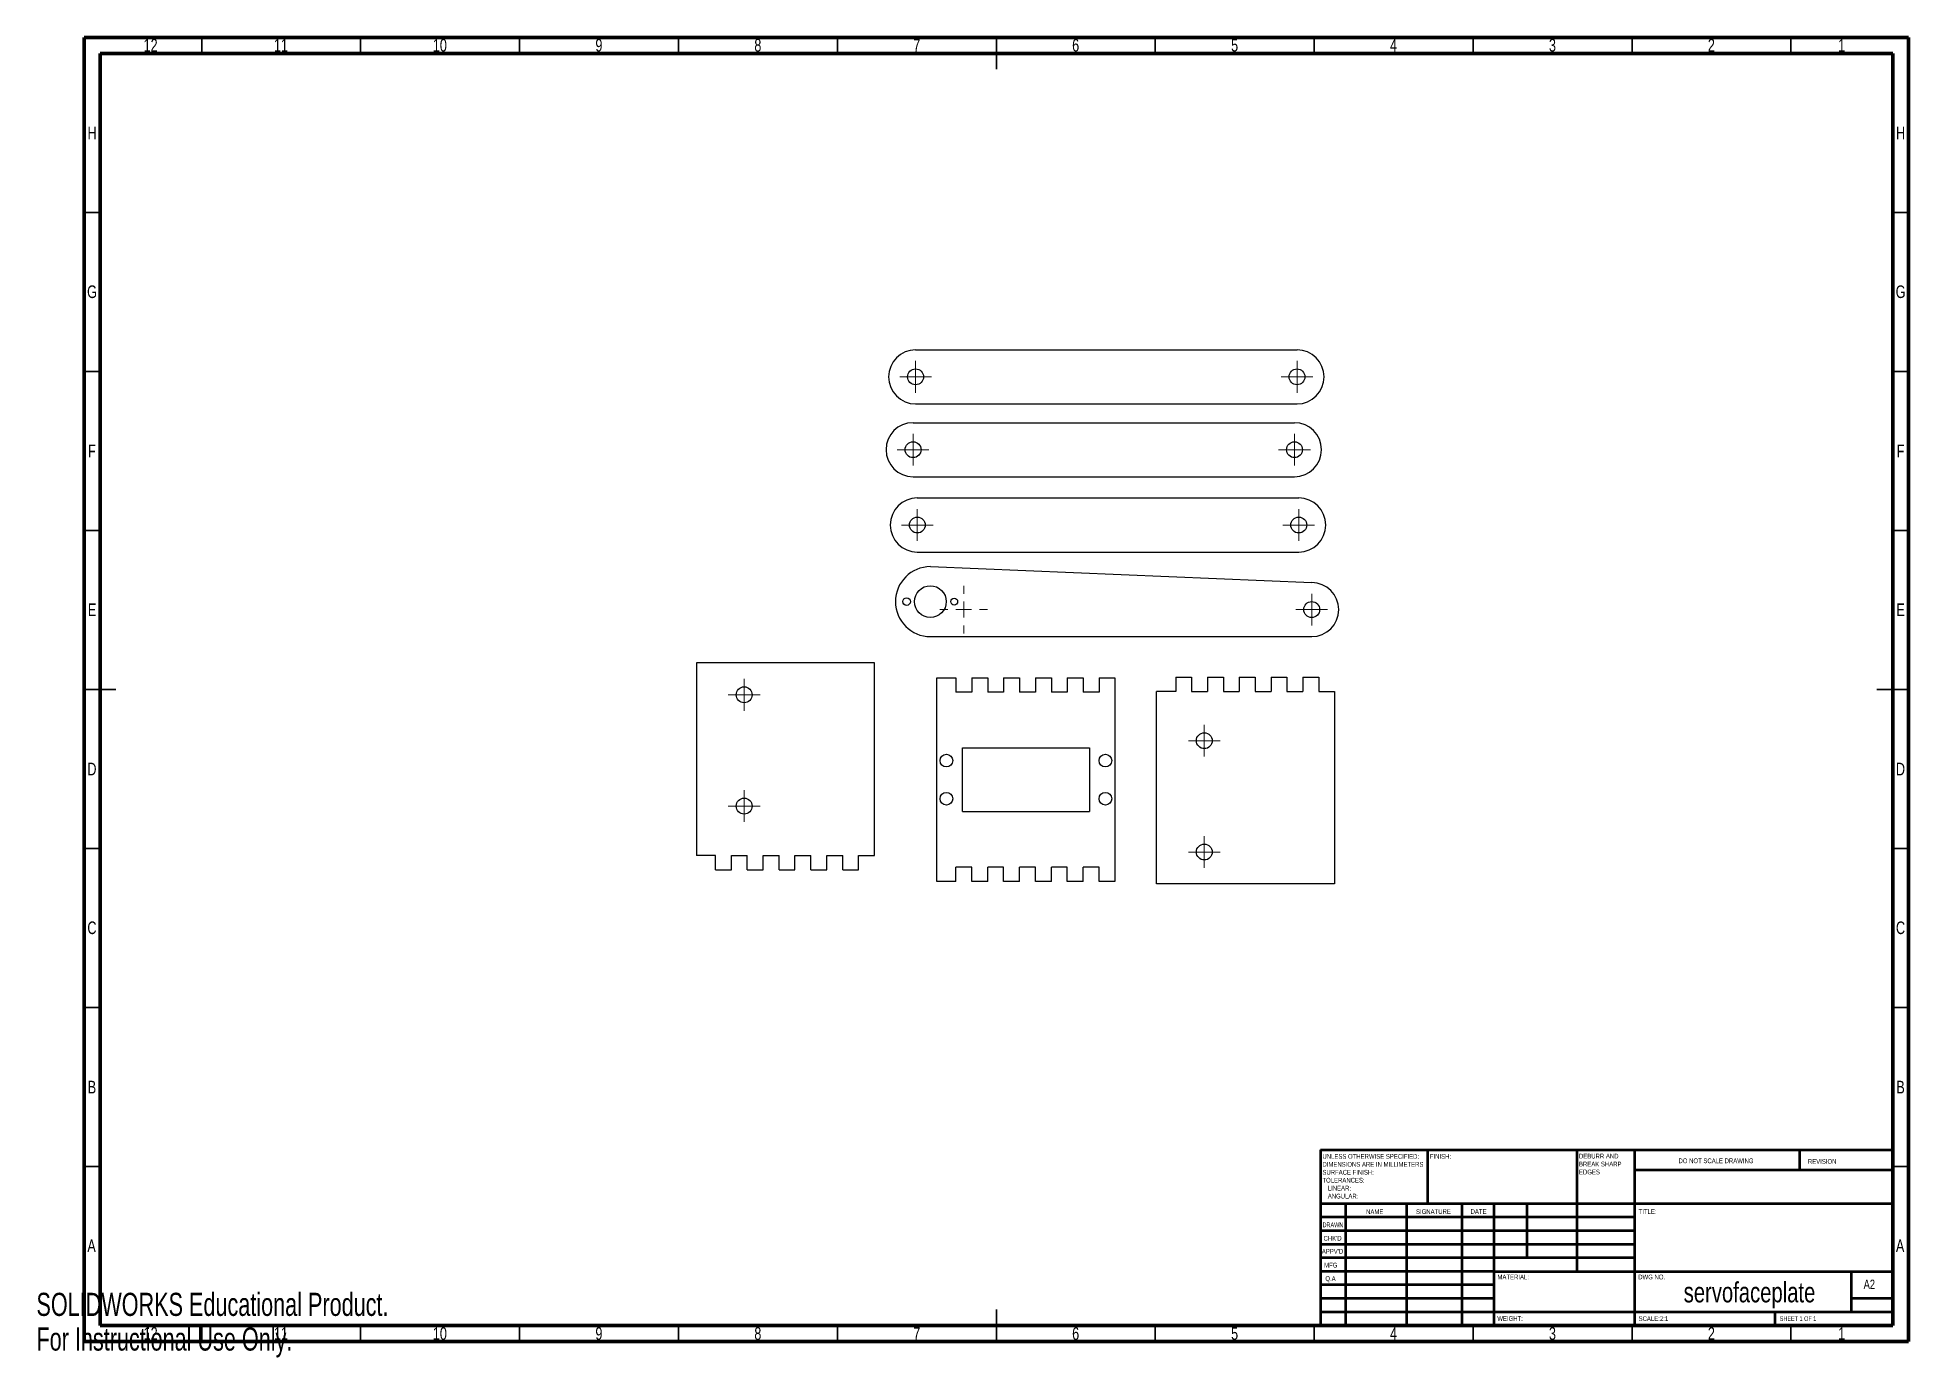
# Model space of a CAD drawing. Header units: millimetres. Extents: x 0 to 589, y 0 to 415.
import ezdxf

# ---------------------------------------------------------------- set-up
doc = ezdxf.new("R2010")
doc.units = ezdxf.units.MM
doc.styles.add('SLDTEXTSTYLE0', font='TXT', dxfattribs={"width": 0.75})
doc.styles.add('SLDTEXTSTYLE1', font='TXT', dxfattribs={"width": 0.686449})
doc.styles.add('SLDTEXTSTYLE2', font='TXT', dxfattribs={"width": 0.6875})
doc.styles.add('SLDTEXTSTYLE3', font='TXT', dxfattribs={"width": 0.7})

# ---------------------------------------------------------------- blocks, each defined once
blk = doc.blocks.new('SW_NOTE_0')
at = {"color": 0, "linetype": 'Continuous', "lineweight": 0, "char_height": 1.5, "attachment_point": 1, "style": 'SLDTEXTSTYLE0'}
for s, insert in [('UNLESS OTHERWISE SPECIFIED:', (0, 1.93)), ('TOLERANCES:', (0, -5.57)), ('SURFACE FINISH:', (0, -3.07)), ('DIMENSIONS ARE IN MILLIMETERS', (0, -0.57)), ('ANGULAR:', (1.69, -10.57)), ('LINEAR:', (1.69, -8.07))]:
    blk.add_mtext(s, dxfattribs=dict(at, insert=insert))
blk = doc.blocks.new('SW_NOTE_1')
at = {"color": 0, "linetype": 'Continuous', "lineweight": 0, "char_height": 1.5, "attachment_point": 1, "style": 'SLDTEXTSTYLE0'}
for s, insert in [('DEBURR AND', (0, 1.93)), ('BREAK SHARP', (0, -0.57)), ('EDGES', (0, -3.07))]:
    blk.add_mtext(s, dxfattribs=dict(at, insert=insert))
blk = doc.blocks.new('SW_CENTERMARKSYMBOL_0')
at = {"color": 0, "linetype": 'Continuous', "lineweight": 0}
for p, q in [((0, 5), (0, 7.5)), ((-5, 0), (-7.5, 0)), ((0, 0), (-2.5, 0)), ((0, 0), (0, 2.5)), ((0, 0), (0, -2.5)), ((0, 0), (2.5, 0)), ((5, 0), (7.5, 0)), ((0, -5), (0, -7.5))]:
    blk.add_line(p, q, dxfattribs=at)
blk = doc.blocks.new('SW_CENTERMARKSYMBOL_1')
at = {"color": 0, "linetype": 'Continuous', "lineweight": 0}
for p, q in [((-2.5, 0), (-5, 0)), ((0, 0), (-2.5, 0)), ((0, 2.5), (0, 5)), ((0, 0), (0, 2.5)), ((0, 0), (0, -2.5)), ((0, 0), (2.5, 0)), ((2.5, 0), (5, 0)), ((0, -2.5), (0, -5))]:
    blk.add_line(p, q, dxfattribs=at)
blk = doc.blocks.new('SW_CENTERMARKSYMBOL_2')
at = {"color": 0, "linetype": 'Continuous', "lineweight": 0}
for p, q in [((-2.5, 0), (-5, 0)), ((0, 0), (-2.5, 0)), ((0, 2.5), (0, 5)), ((0, 0), (0, 2.5)), ((0, 0), (0, -2.5)), ((0, 0), (2.5, 0)), ((2.5, 0), (5, 0)), ((0, -2.5), (0, -5))]:
    blk.add_line(p, q, dxfattribs=at)
blk = doc.blocks.new('SW_CENTERMARKSYMBOL_3')
at = {"color": 0, "linetype": 'Continuous', "lineweight": 0}
for p, q in [((-2.5, 0), (-5, 0)), ((0, 0), (-2.5, 0)), ((0, 2.5), (0, 5)), ((0, 0), (0, 2.5)), ((0, 0), (0, -2.5)), ((0, 0), (2.5, 0)), ((2.5, 0), (5, 0)), ((0, -2.5), (0, -5))]:
    blk.add_line(p, q, dxfattribs=at)
blk = doc.blocks.new('SW_CENTERMARKSYMBOL_4')
at = {"color": 0, "linetype": 'Continuous', "lineweight": 0}
for p, q in [((-2.5, 0), (-5, 0)), ((0, 0), (-2.5, 0)), ((0, 2.5), (0, 5)), ((0, 0), (0, 2.5)), ((0, 0), (0, -2.5)), ((0, 0), (2.5, 0)), ((2.5, 0), (5, 0)), ((0, -2.5), (0, -5))]:
    blk.add_line(p, q, dxfattribs=at)
blk = doc.blocks.new('SW_CENTERMARKSYMBOL_5')
at = {"color": 0, "linetype": 'Continuous', "lineweight": 0}
for p, q in [((-2.5, 0), (-5, 0)), ((0, 0), (-2.5, 0)), ((0, 2.5), (0, 5)), ((0, 0), (0, 2.5)), ((0, 0), (0, -2.5)), ((0, 0), (2.5, 0)), ((2.5, 0), (5, 0)), ((0, -2.5), (0, -5))]:
    blk.add_line(p, q, dxfattribs=at)
blk = doc.blocks.new('SW_CENTERMARKSYMBOL_6')
at = {"color": 0, "linetype": 'Continuous', "lineweight": 0}
for p, q in [((-2.5, 0), (-5, 0)), ((0, 0), (-2.5, 0)), ((0, 2.5), (0, 5)), ((0, 0), (0, 2.5)), ((0, 0), (0, -2.5)), ((0, 0), (2.5, 0)), ((2.5, 0), (5, 0)), ((0, -2.5), (0, -5))]:
    blk.add_line(p, q, dxfattribs=at)
blk = doc.blocks.new('SW_CENTERMARKSYMBOL_7')
at = {"color": 0, "linetype": 'Continuous', "lineweight": 0}
for p, q in [((-2.5, 0), (-5, 0)), ((0, 0), (-2.5, 0)), ((0, 2.5), (0, 5)), ((0, 0), (0, 2.5)), ((0, 0), (0, -2.5)), ((0, 0), (2.5, 0)), ((2.5, 0), (5, 0)), ((0, -2.5), (0, -5))]:
    blk.add_line(p, q, dxfattribs=at)
blk = doc.blocks.new('SW_CENTERMARKSYMBOL_8')
at = {"color": 0, "linetype": 'Continuous', "lineweight": 0}
for p, q in [((-2.5, 0), (-5, 0)), ((0, 0), (-2.5, 0)), ((0, 2.5), (0, 5)), ((0, 0), (0, 2.5)), ((0, 0), (0, -2.5)), ((0, 0), (2.5, 0)), ((2.5, 0), (5, 0)), ((0, -2.5), (0, -5))]:
    blk.add_line(p, q, dxfattribs=at)
blk = doc.blocks.new('SW_CENTERMARKSYMBOL_9')
at = {"color": 0, "linetype": 'Continuous', "lineweight": 0}
for p, q in [((-2.5, 0), (-5, 0)), ((0, 0), (-2.5, 0)), ((0, 2.5), (0, 5)), ((0, 0), (0, 2.5)), ((0, 0), (0, -2.5)), ((0, 0), (2.5, 0)), ((2.5, 0), (5, 0)), ((0, -2.5), (0, -5))]:
    blk.add_line(p, q, dxfattribs=at)
blk = doc.blocks.new('SW_CENTERMARKSYMBOL_10')
at = {"color": 0, "linetype": 'Continuous', "lineweight": 0}
for p, q in [((-2.5, 0), (-5, 0)), ((0, 0), (-2.5, 0)), ((0, 2.5), (0, 5)), ((0, 0), (0, 2.5)), ((0, 0), (0, -2.5)), ((0, 0), (2.5, 0)), ((2.5, 0), (5, 0)), ((0, -2.5), (0, -5))]:
    blk.add_line(p, q, dxfattribs=at)
blk = doc.blocks.new('SW_CENTERMARKSYMBOL_11')
at = {"color": 0, "linetype": 'Continuous', "lineweight": 0}
for p, q in [((-2.5, 0), (-5, 0)), ((0, 0), (-2.5, 0)), ((0, 2.5), (0, 5)), ((0, 0), (0, 2.5)), ((0, 0), (0, -2.5)), ((0, 0), (2.5, 0)), ((2.5, 0), (5, 0)), ((0, -2.5), (0, -5))]:
    blk.add_line(p, q, dxfattribs=at)

msp = doc.modelspace()

# ---------------------------------------------------------------- linework, layer by layer
at = {"color": 7, "linetype": 'Continuous', "lineweight": 70}
for p, q in [((15, 5), (15, 415)), ((15, 415), (589, 415)), ((589, 415), (589, 5)), ((20, 10), (20, 410)), ((20, 410), (584, 410)), ((584, 410), (584, 10)), ((584, 10), (20, 10)), ((589, 5), (15, 5))]:
    msp.add_line(p, q, dxfattribs=at)
at = {"color": 7, "linetype": 'Continuous', "lineweight": 35}
for p, q in [((52, 410), (52, 415)), ((102, 410), (102, 415)), ((152, 410), (152, 415)), ((202, 410), (202, 415)), ((252, 410), (252, 415)), ((302, 415), (302, 405)), ((302, 410), (302, 415)), ((352, 410), (352, 415)), ((402, 410), (402, 415)), ((452, 410), (452, 415)), ((502, 410), (502, 415)), ((552, 410), (552, 415)), ((20, 360), (15, 360)), ((584, 360), (589, 360)), ((20, 310), (15, 310)), ((584, 310), (589, 310)), ((20, 260), (15, 260)), ((584, 260), (589, 260)), ((15, 210), (25, 210)), ((20, 210), (15, 210)), ((589, 210), (579, 210)), ((584, 210), (589, 210)), ((20, 160), (15, 160)), ((584, 160), (589, 160)), ((20, 110), (15, 110)), ((584, 110), (589, 110)), ((20, 60), (15, 60)), ((584, 60), (589, 60)), ((302, 5), (302, 15)), ((52, 10), (52, 5)), ((102, 10), (102, 5)), ((152, 10), (152, 5)), ((202, 10), (202, 5)), ((252, 10), (252, 5)), ((302, 10), (302, 5)), ((352, 10), (352, 5)), ((402, 10), (402, 5)), ((452, 10), (452, 5)), ((502, 10), (502, 5)), ((552, 10), (552, 5))]:
    msp.add_line(p, q, dxfattribs=at)
at = {"color": 7, "linetype": 'Continuous', "lineweight": 25}
for p, q in [((276.59, 316.77), (396.59, 316.77)), ((276.59, 299.77), (396.59, 299.77)), ((275.8, 293.87), (395.8, 293.87)), ((275.8, 276.87), (395.8, 276.87)), ((277.14, 270.19), (397.14, 270.19)), ((277.14, 253.19), (397.14, 253.19)), ((281.25, 248.6), (401.22, 243.6)), ((281.25, 226.6), (401.22, 226.6)), ((207.65, 218.31), (207.65, 157.81)), ((263.65, 218.31), (207.65, 218.31)), ((263.65, 157.81), (263.65, 218.31)), ((283.3, 213.63), (289.3, 213.63)), ((283.3, 149.63), (283.3, 213.63)), ((289.3, 213.63), (289.3, 209.13)), ((294.3, 213.63), (294.3, 209.13)), ((294.3, 213.63), (299.3, 213.63)), ((299.3, 213.63), (299.3, 209.13)), ((304.3, 213.63), (304.3, 209.13)), ((304.3, 213.63), (309.3, 213.63)), ((309.3, 213.63), (309.3, 209.13)), ((314.3, 213.63), (314.3, 209.13)), ((314.3, 213.63), (319.3, 213.63)), ((319.3, 213.63), (319.3, 209.13)), ((324.3, 213.63), (324.3, 209.13)), ((324.3, 213.63), (329.3, 213.63)), ((329.3, 213.63), (329.3, 209.13)), ((334.3, 213.63), (339.3, 213.63)), ((334.3, 213.63), (334.3, 209.13)), ((339.3, 213.63), (339.3, 149.63)), ((358.43, 213.87), (358.43, 209.37)), ((358.43, 213.87), (363.43, 213.87)), ((363.43, 213.87), (363.43, 209.37)), ((368.43, 213.87), (368.43, 209.37)), ((368.43, 213.87), (373.43, 213.87)), ((373.43, 213.87), (373.43, 209.37)), ((378.43, 213.87), (378.43, 209.37)), ((378.43, 213.87), (383.43, 213.87)), ((383.43, 213.87), (383.43, 209.37)), ((388.43, 213.87), (388.43, 209.37)), ((388.43, 213.87), (393.43, 213.87)), ((393.43, 213.87), (393.43, 209.37)), ((398.43, 213.87), (398.43, 209.37)), ((398.43, 213.87), (403.43, 213.87)), ((403.43, 213.87), (403.43, 209.37)), ((294.3, 209.13), (289.3, 209.13)), ((304.3, 209.13), (299.3, 209.13)), ((314.3, 209.13), (309.3, 209.13)), ((324.3, 209.13), (319.3, 209.13)), ((334.3, 209.13), (329.3, 209.13)), ((358.43, 209.37), (352.43, 209.37)), ((352.43, 148.87), (352.43, 209.37)), ((363.43, 209.37), (368.43, 209.37)), ((373.43, 209.37), (378.43, 209.37)), ((383.43, 209.37), (388.43, 209.37)), ((393.43, 209.37), (398.43, 209.37)), ((403.43, 209.37), (408.43, 209.37)), ((408.43, 209.37), (408.43, 148.87)), ((291.3, 191.63), (331.3, 191.63)), ((291.3, 171.63), (291.3, 191.63)), ((331.3, 191.63), (331.3, 171.63)), ((291.3, 171.63), (331.3, 171.63)), ((213.65, 157.81), (207.65, 157.81)), ((213.65, 153.31), (213.65, 157.81)), ((213.65, 153.31), (218.65, 153.31)), ((218.65, 157.81), (223.65, 157.81)), ((218.65, 153.31), (218.65, 157.81)), ((223.65, 153.31), (223.65, 157.81)), ((223.65, 153.31), (228.65, 153.31)), ((228.65, 157.81), (233.65, 157.81)), ((228.65, 153.31), (228.65, 157.81)), ((233.65, 153.31), (233.65, 157.81)), ((233.65, 153.31), (238.65, 153.31)), ((238.65, 157.81), (243.65, 157.81)), ((238.65, 153.31), (238.65, 157.81)), ((243.65, 153.31), (243.65, 157.81)), ((243.65, 153.31), (248.65, 153.31)), ((248.65, 157.81), (253.65, 157.81)), ((248.65, 153.31), (248.65, 157.81)), ((253.65, 153.31), (253.65, 157.81)), ((253.65, 153.31), (258.65, 153.31)), ((258.65, 157.81), (263.65, 157.81)), ((258.65, 153.31), (258.65, 157.81)), ((294.3, 154.13), (289.3, 154.13)), ((289.3, 149.63), (289.3, 154.13)), ((294.3, 149.63), (294.3, 154.13)), ((304.3, 154.13), (299.3, 154.13)), ((299.3, 149.63), (299.3, 154.13)), ((304.3, 149.63), (304.3, 154.13)), ((314.3, 154.13), (309.3, 154.13)), ((309.3, 149.63), (309.3, 154.13)), ((314.3, 149.63), (314.3, 154.13)), ((324.3, 154.13), (319.3, 154.13)), ((319.3, 149.63), (319.3, 154.13)), ((324.3, 149.63), (324.3, 154.13)), ((334.3, 154.13), (329.3, 154.13)), ((329.3, 149.63), (329.3, 154.13)), ((334.3, 149.63), (334.3, 154.13)), ((289.3, 149.63), (283.3, 149.63)), ((299.3, 149.63), (294.3, 149.63)), ((309.3, 149.63), (304.3, 149.63)), ((319.3, 149.63), (314.3, 149.63)), ((329.3, 149.63), (324.3, 149.63)), ((339.3, 149.63), (334.3, 149.63)), ((408.43, 148.87), (352.43, 148.87))]:
    msp.add_line(p, q, dxfattribs=at)
at = {"color": 7, "linetype": 'Continuous', "lineweight": 50}
for p, q in [((404, 65.25), (584, 65.25)), ((404, 65.25), (404, 10)), ((437.8, 48.25), (437.8, 65.25)), ((484.6, 65.25), (484.6, 27)), ((502.8, 65.25), (502.8, 10)), ((554.8, 58.88), (554.8, 65.25)), ((584, 58.88), (502.8, 58.88)), ((584, 48.25), (404, 48.25)), ((411.8, 48.25), (411.8, 10)), ((430.99, 48.25), (430.99, 10)), ((448.4, 48.25), (448.4, 10)), ((458.6, 10), (458.6, 48.25)), ((469, 31.25), (469, 48.25)), ((502.8, 44), (404, 44)), ((502.8, 39.75), (404, 39.75)), ((502.8, 35.5), (404, 35.5)), ((502.8, 31.25), (404, 31.25)), ((458.6, 27), (404, 27)), ((458.6, 27), (584, 27)), ((571, 14.25), (571, 27)), ((458.6, 22.75), (404, 22.75)), ((458.6, 18.5), (404, 18.5)), ((584, 18.5), (571, 18.5)), ((404, 14.25), (584, 14.25)), ((547, 10), (547, 14.25))]:
    msp.add_line(p, q, dxfattribs=at)
at = {"color": 7, "linetype": 'Continuous', "lineweight": 25}
for centre, radius in [((276.59, 308.27), 2.5), ((396.59, 308.27), 2.5), ((275.8, 285.37), 2.5), ((395.8, 285.37), 2.5), ((277.14, 261.69), 2.5), ((397.14, 261.69), 2.5), ((281.25, 237.6), 5), ((273.75, 237.6), 1.2), ((288.75, 237.6), 1.08), ((401.22, 235.1), 2.5), ((222.65, 208.31), 2.5), ((367.43, 193.87), 2.5), ((286.3, 187.63), 2), ((336.3, 187.63), 2), ((286.3, 175.63), 2), ((336.3, 175.63), 2), ((222.65, 173.31), 2.5), ((367.43, 158.87), 2.5)]:
    msp.add_circle(centre, radius, dxfattribs=at)
for centre, radius, start, end in [((276.59, 308.27), 8.5, 90, 270), ((396.59, 308.27), 8.5, 270, 90), ((275.8, 285.37), 8.5, 90, 270), ((395.8, 285.37), 8.5, 270, 90), ((277.14, 261.69), 8.5, 90, 270), ((397.14, 261.69), 8.5, 270, 90), ((281.25, 237.6), 11, 90, 270), ((401.22, 235.1), 8.5, 270, 90)]:
    msp.add_arc(centre, radius, start, end, dxfattribs=at)

# ---------------------------------------------------------------- block references
at = {"color": 7, "linetype": 'Continuous', "lineweight": 0}
for name, p in [('SW_CENTERMARKSYMBOL_8', (276.59, 308.27)), ('SW_CENTERMARKSYMBOL_9', (396.59, 308.27)), ('SW_CENTERMARKSYMBOL_10', (275.8, 285.37)), ('SW_CENTERMARKSYMBOL_11', (395.8, 285.37)), ('SW_CENTERMARKSYMBOL_6', (277.14, 261.69)), ('SW_CENTERMARKSYMBOL_7', (397.14, 261.69)), ('SW_CENTERMARKSYMBOL_0', (291.73, 235.1)), ('SW_CENTERMARKSYMBOL_1', (401.22, 235.1)), ('SW_CENTERMARKSYMBOL_2', (222.65, 208.31)), ('SW_CENTERMARKSYMBOL_5', (367.43, 193.87)), ('SW_CENTERMARKSYMBOL_3', (222.65, 173.31)), ('SW_CENTERMARKSYMBOL_4', (367.43, 158.87)), ('SW_NOTE_0', (404.59, 61.99)), ('SW_NOTE_1', (485.31, 62.07))]:
    msp.add_blockref(name, p, dxfattribs=at)

# ---------------------------------------------------------------- texts
for s, insert, char_height, attachment_point, style in [('12', (35.92, 414.53), 3.969, 2, 'SLDTEXTSTYLE0'), ('11', (76.92, 414.53), 3.969, 2, 'SLDTEXTSTYLE0'), ('10', (126.92, 414.53), 3.969, 2, 'SLDTEXTSTYLE0'), ('9', (176.96, 414.53), 3.97, 2, 'SLDTEXTSTYLE0'), ('8', (226.96, 414.53), 3.97, 2, 'SLDTEXTSTYLE0'), ('7', (276.96, 414.53), 3.97, 2, 'SLDTEXTSTYLE0'), ('6', (326.96, 414.53), 3.97, 2, 'SLDTEXTSTYLE0'), ('5', (376.96, 414.53), 3.97, 2, 'SLDTEXTSTYLE0'), ('4', (426.96, 414.53), 3.97, 2, 'SLDTEXTSTYLE0'), ('3', (476.96, 414.53), 3.97, 2, 'SLDTEXTSTYLE0'), ('2', (526.96, 414.53), 3.97, 2, 'SLDTEXTSTYLE0'), ('1', (567.96, 414.53), 3.97, 2, 'SLDTEXTSTYLE0'), ('H', (17.49, 386.94), 3.97, 2, 'SLDTEXTSTYLE0'), ('H', (586.49, 386.94), 3.97, 2, 'SLDTEXTSTYLE0'), ('G', (17.49, 337.03), 3.97, 2, 'SLDTEXTSTYLE0'), ('G', (586.49, 337.03), 3.97, 2, 'SLDTEXTSTYLE0'), ('F', (17.46, 286.94), 3.97, 2, 'SLDTEXTSTYLE0'), ('F', (586.46, 286.94), 3.97, 2, 'SLDTEXTSTYLE0'), ('E', (17.51, 237.03), 3.97, 2, 'SLDTEXTSTYLE0'), ('E', (586.51, 237.03), 3.97, 2, 'SLDTEXTSTYLE0'), ('D', (17.45, 186.94), 3.97, 2, 'SLDTEXTSTYLE0'), ('D', (586.45, 186.94), 3.97, 2, 'SLDTEXTSTYLE0'), ('C', (17.46, 137.03), 3.97, 2, 'SLDTEXTSTYLE0'), ('C', (586.46, 137.03), 3.97, 2, 'SLDTEXTSTYLE0'), ('B', (17.47, 86.94), 3.97, 2, 'SLDTEXTSTYLE0'), ('B', (586.47, 86.94), 3.97, 2, 'SLDTEXTSTYLE0'), ('FINISH:', (438.37, 63.92), 1.5, 1, 'SLDTEXTSTYLE0'), ('DO NOT SCALE DRAWING', (516.61, 62.53), 1.5, 1, 'SLDTEXTSTYLE0'), ('REVISION', (557.33, 62.33), 1.5, 1, 'SLDTEXTSTYLE0'), ('DRAWN', (404.64, 42.38), 1.5, 1, 'SLDTEXTSTYLE1'), ('NAME', (418.32, 46.5), 1.5, 1, 'SLDTEXTSTYLE0'), ('SIGNATURE', (434.03, 46.56), 1.5, 1, 'SLDTEXTSTYLE0'), ('DATE', (451.21, 46.58), 1.5, 1, 'SLDTEXTSTYLE0'), ('TITLE:', (504.09, 46.58), 1.5, 1, 'SLDTEXTSTYLE0'), ('A', (17.34, 37.03), 3.97, 2, 'SLDTEXTSTYLE0'), ("CHK'D", (404.94, 38.16), 1.5, 1, 'SLDTEXTSTYLE0'), ('A', (586.34, 37.03), 3.97, 2, 'SLDTEXTSTYLE0'), ("APPV'D", (404.4, 34.07), 1.5, 1, 'SLDTEXTSTYLE0'), ('MFG', (405.12, 29.72), 1.5, 1, 'SLDTEXTSTYLE0'), ('Q.A', (405.51, 25.5), 1.5, 1, 'SLDTEXTSTYLE0'), ('MATERIAL:', (459.65, 25.99), 1.5, 1, 'SLDTEXTSTYLE0'), ('DWG NO.', (503.95, 25.99), 1.5, 1, 'SLDTEXTSTYLE0'), ('servofaceplate', (538.96, 23.61), 6.35, 2, 'SLDTEXTSTYLE0'), ('A2', (574.87, 24.41), 2.91, 1, 'SLDTEXTSTYLE0'), ('WEIGHT:', (459.62, 12.95), 1.499, 1, 'SLDTEXTSTYLE0'), ('SCALE:2:1', (504.07, 12.9), 1.5, 1, 'SLDTEXTSTYLE0'), ('SHEET 1 OF 1', (548.48, 12.9), 1.5, 1, 'SLDTEXTSTYLE2'), ('12', (35.92, 9.44), 3.969, 2, 'SLDTEXTSTYLE0'), ('11', (76.92, 9.44), 3.969, 2, 'SLDTEXTSTYLE0'), ('10', (126.92, 9.44), 3.969, 2, 'SLDTEXTSTYLE0'), ('9', (176.96, 9.44), 3.97, 2, 'SLDTEXTSTYLE0'), ('8', (226.96, 9.44), 3.97, 2, 'SLDTEXTSTYLE0'), ('7', (276.96, 9.44), 3.97, 2, 'SLDTEXTSTYLE0'), ('6', (326.96, 9.44), 3.97, 2, 'SLDTEXTSTYLE0'), ('5', (376.96, 9.44), 3.97, 2, 'SLDTEXTSTYLE0'), ('4', (426.96, 9.44), 3.97, 2, 'SLDTEXTSTYLE0'), ('3', (476.96, 9.44), 3.97, 2, 'SLDTEXTSTYLE0'), ('2', (526.96, 9.44), 3.97, 2, 'SLDTEXTSTYLE0'), ('1', (567.96, 9.44), 3.97, 2, 'SLDTEXTSTYLE0')]:
    msp.add_mtext(s, dxfattribs=dict(at, insert=insert, char_height=char_height, attachment_point=attachment_point, style=style))
at = {"color": 7, "linetype": 'Continuous', "char_height": 7.266, "attachment_point": 1, "style": 'SLDTEXTSTYLE3'}
for s, insert in [('SOLIDWORKS Educational Product.', (0, 20.27)), ('For Instructional Use Only.', (0, 9.37))]:
    msp.add_mtext(s, dxfattribs=dict(at, insert=insert))

doc.saveas('drawing.dxf')
